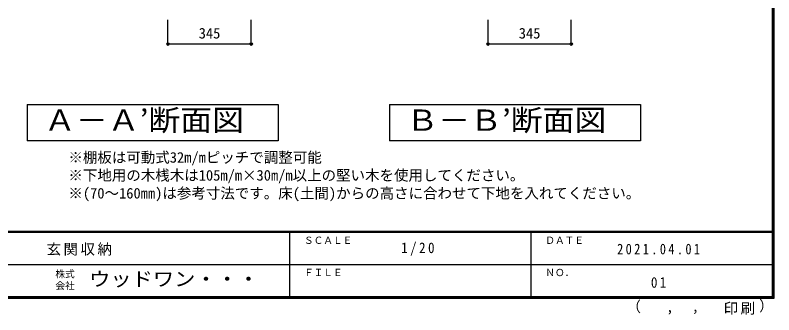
# Model space of a CAD drawing. Units: millimetres at full size, sheet at 1:20; details may follow other scales. Extents: x -3893 to 3907, y -2871 to 2783.
# Drawn here: x 763 to 3907, y -2871 to -1631 of the extents above; entities that cross this region are included whole.
import ezdxf
from ezdxf.enums import TextEntityAlignment as Align

# ---------------------------------------------------------------- set-up
doc = ezdxf.new("R2010")
doc.units = ezdxf.units.MM
doc.header["$LTSCALE"] = 20
doc.header["$PDMODE"] = 32
doc.header["$PDSIZE"] = 10
for name, color, linetype in [('0-A_文字', 7, 'Continuous'), ('0-B_寸法', 7, 'Continuous'), ('F-1_枠', 6, 'Continuous'), ('F-A_文字', 7, 'Continuous')]:
    doc.layers.add(name, color=color, linetype=linetype)
doc.styles.add('ＭＳ ゴシック', font='')
doc.styles.get('ＭＳ ゴシック').set_extended_font_data('MS Gothic')

msp = doc.modelspace()

# ---------------------------------------------------------------- linework, layer by layer
at = {"layer": '0-A_文字'}
for p, q in [((812.8, -2001.17), (1852.8, -2001.17)), ((812.8, -2001.17), (812.8, -2151.17)), ((1852.8, -2001.17), (1852.8, -2151.17)), ((2313.9, -2001.17), (3353.9, -2001.17)), ((2313.9, -2001.17), (2313.9, -2151.17)), ((3353.9, -2001.17), (3353.9, -2151.17)), ((1852.8, -2151.17), (812.8, -2151.17)), ((3353.9, -2151.17), (2313.9, -2151.17))]:
    msp.add_line(p, q, dxfattribs=at)
at = {"layer": '0-B_寸法', "color": 4}
for p, q in [((1396.3, -1751.17), (1396.3, -1651.17)), ((1741.3, -1751.17), (1741.3, -1651.17)), ((2722.4, -1751.17), (2722.4, -1651.17)), ((3067.4, -1751.17), (3067.4, -1651.17)), ((1741.3, -1751.17), (1396.3, -1751.17)), ((3067.4, -1751.17), (2722.4, -1751.17))]:
    msp.add_line(p, q, dxfattribs=at)
at = {"layer": '0-B_寸法'}
for p in [(1396.3, -1751.17), (1741.3, -1751.17), (2722.4, -1751.17), (3067.4, -1751.17)]:
    msp.add_point(p, dxfattribs=at)
at = {"layer": 'F-1_枠'}
for p, q in [((3899.95, 2783.33), (3899.95, -2803.33)), ((3903.28, 2783.33), (3903.28, -2803.33)), ((3906.61, 2783.33), (3906.61, -2803.33)), ((3906.61, -2526.67), (-3893.39, -2526.67)), ((3906.61, -2530), (-3893.39, -2530)), ((1899.94, -2530), (1899.94, -2796.67)), ((2899.95, -2530), (2899.95, -2796.67)), ((6.61, -2663.33), (3899.95, -2663.34)), ((3906.61, -2796.67), (-3893.39, -2796.67)), ((3906.61, -2800), (-3893.39, -2800)), ((3906.61, -2803.33), (-3893.39, -2803.33))]:
    msp.add_line(p, q, dxfattribs=at)

# ---------------------------------------------------------------- texts
at = {"layer": '0-A_文字', "style": 'ＭＳ ゴシック', "width": 1.1}
for s, p in [('Ａ－Ａ’断面図', (882.8, -2136.17)), ('Ｂ－Ｂ’断面図', (2383.9, -2136.17))]:
    msp.add_text(s, height=87.98, dxfattribs=at).set_placement(p, align=Align.BOTTOM_LEFT)
at = {"layer": '0-A_文字', "style": 'ＭＳ ゴシック'}
for s, p in [('※棚板は可動式32m/mピッチで調整可能', (983.9, -2254.98)), ('※下地用の木桟木は105m/m×30m/m以上の堅い木を使用してください。', (983.9, -2329.12)), ('※(70～160㎜)は参考寸法です。床(土間)からの高さに合わせて下地を入れてください。', (983.9, -2403.25))]:
    msp.add_text(s, height=43.99, dxfattribs=at).set_placement(p, align=Align.BOTTOM_LEFT)
at = {"layer": '0-B_寸法', "style": 'ＭＳ ゴシック'}
for p in [(1523.8, -1741.17), (2849.9, -1741.17)]:
    msp.add_text('345', height=43.99, dxfattribs=at).set_placement(p, align=Align.BOTTOM_LEFT)
at = {"layer": 'F-A_文字', "style": 'ＭＳ ゴシック'}
for s, height, p in [('ＳＣＡＬＥ', 29.33, (1959.94, -2586.67)), ('ＤＡＴＥ', 29.33, (2959.95, -2586.67)), ('株式', 29.33, (929.94, -2726)), ('ＦＩＬＥ', 29.33, (1959.94, -2720)), ('ＮＯ．', 29.33, (2959.95, -2720)), ('会社', 29.33, (929.94, -2774)), ('（', 43.99, (3295.97, -2872.21)), ('）', 43.99, (3845.55, -2869.42)), (',', 43.99, (3460.8, -2872.21)), (',', 43.99, (3566.74, -2870.35))]:
    msp.add_text(s, height=height, dxfattribs=at).set_placement(p, align=Align.BOTTOM_LEFT)
at = {"layer": 'F-A_文字', "style": 'ＭＳ ゴシック', "width": 1.1}
msp.add_text('ウッドワン・・・', height=58.65, dxfattribs=at).set_placement((1069.94, -2770), align=Align.BOTTOM_LEFT)
at = {"layer": 'F-A_文字', "char_height": 43.99, "attachment_point": 7, "style": 'ＭＳ ゴシック'}
for s, insert in [('\\T1.17;玄関収納', (893.56, -2626.67)), ('\\T1.38;\\W0.9;1/20', (2362.45, -2626.67)), ('\\T1.39;\\W0.85;2021.04.01', (3257.45, -2621.67)), ('\\T1.36;\\W0.9;01', (3397.45, -2760)), ('\\T1.17;印刷', (3698.71, -2871.28))]:
    msp.add_mtext(s, dxfattribs=dict(at, insert=insert))

doc.saveas('drawing.dxf')
